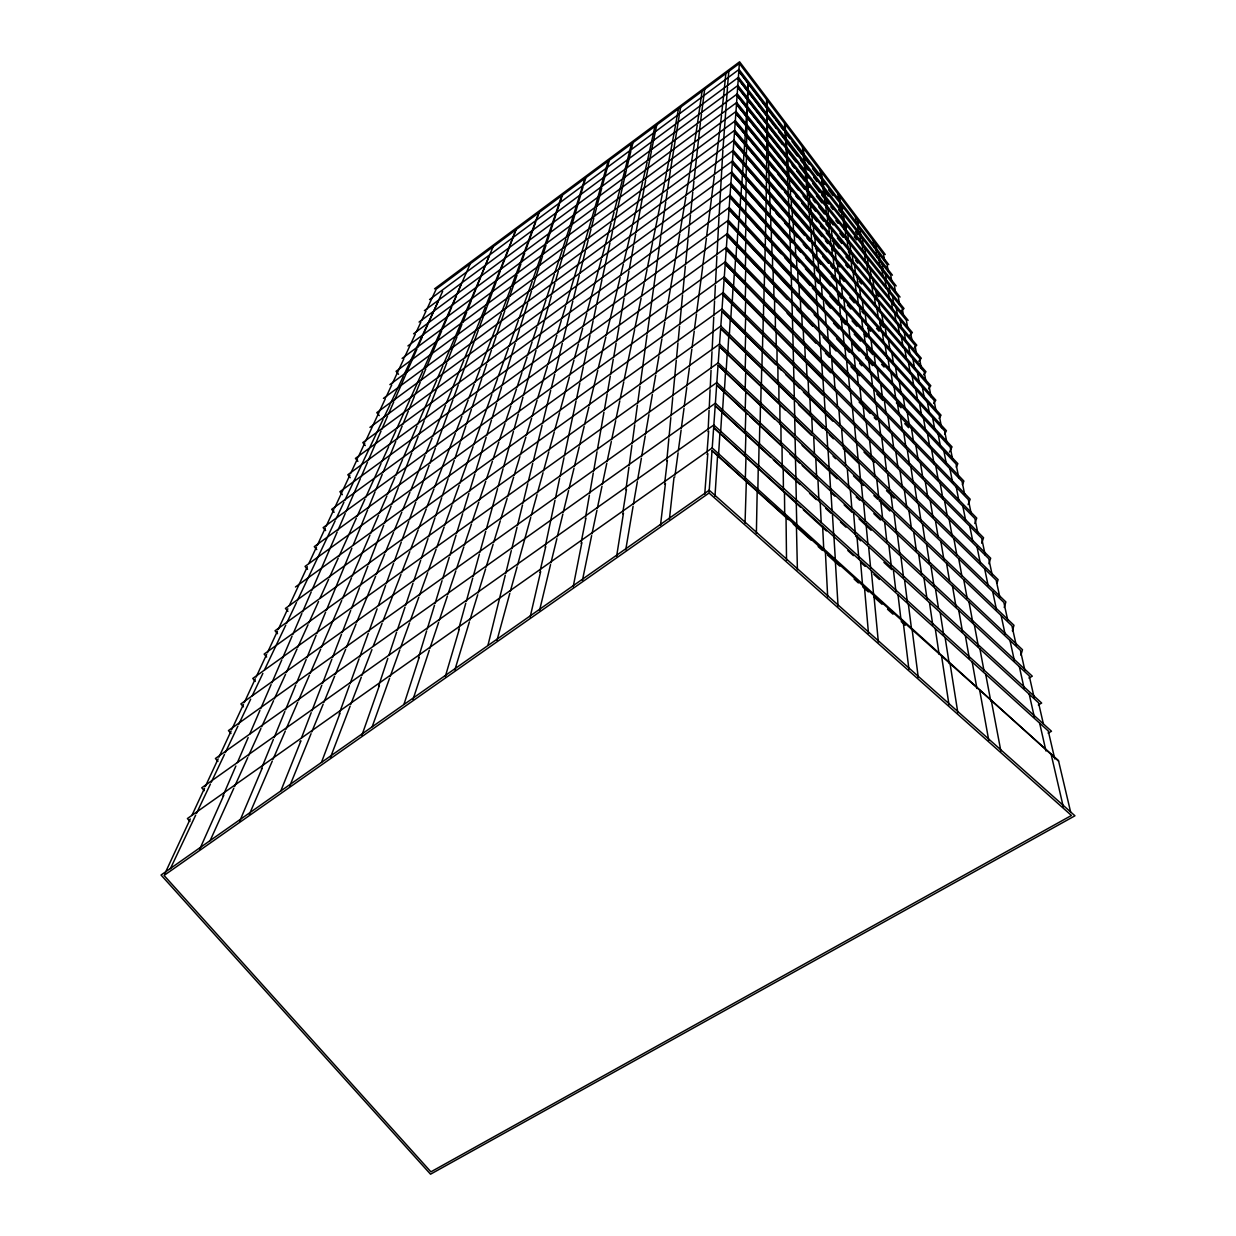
<?xml version="1.0" encoding="UTF-8"?>
<svg xmlns="http://www.w3.org/2000/svg" width="1236" height="1236" viewBox="0 0 1236 1236"><rect width="100%" height="100%" fill="white"/><g stroke="black" fill="none" stroke-linecap="round" stroke-linejoin="round"><path stroke-width="1.5" d="M774.601 313.017L774.601 299.545M773.164 284.373L773.195 270.159M773.86 297.49L773.875 284.558M771.897 256.161L771.944 243.029M772.515 268.274L772.562 256.331M770.77 230.081L770.847 217.891M771.326 241.066L771.388 230.22M769.796 204.017L769.874 194.577M770.275 216.084L770.337 206.01M768.946 181.707L769.039 172.901M769.364 192.661L769.441 183.531M768.22 162.596L768.328 152.708M768.56 172.839L768.668 162.627M767.649 141.321L767.741 133.905M767.927 150.792L768.019 143.144M764.281 287.478L764.466 274.701M766.675 122.658L766.768 115.705M764.636 273.558L764.806 261.275M766.706 131.279L766.814 124.11M764.976 259.931L765.13 248.359M766.722 140.147L766.814 132.762M767.015 114.809L767.108 108.057M765.269 247.076L765.424 235.921M765.532 234.685L765.687 223.948M766.691 149.278L766.799 141.646M765.779 222.758L765.918 212.391M765.996 211.248L766.305 190.483M766.335 189.139L766.459 180.07M766.475 178.772L766.598 170.012M766.567 168.745L766.691 160.263M766.644 159.027L766.768 150.807M767.17 125.083L767.293 116.385M767.417 132.175L767.51 124.99M761.391 385.076L761.67 368.127M761.963 367.015L762.226 350.823M762.504 349.587L762.751 334.276M762.998 333.102L763.23 318.424M766.521 106.111L766.614 99.575M763.431 319.073L763.663 303.253M763.879 301.986L764.08 288.683M766.614 114.268L766.706 107.532M766.861 106.574L766.953 100.023M758.657 466.93L759.043 446.072M759.414 445.006L759.769 425.153M760.125 423.994L760.449 405.238M760.789 404.157L761.082 386.25M756.386 533.179L757.189 491.016M757.853 490.167L758.255 468.073M745.045 523.091L746.343 481.314M745.308 478.826L746.003 456.965M745.2 431.797L745.864 412.206M745.246 454.632L745.926 434.021M745.138 389.247L745.771 371.619M745.154 409.935L745.802 391.426M745.123 350.545L745.725 334.647M745.123 369.363L745.741 352.708M745.154 315.18L745.725 300.827M745.138 332.376L745.71 317.358M745.231 282.75L745.771 269.772M745.123 300.456L745.741 284.975M745.277 254.848L745.849 241.174M745.277 267.64L745.802 255.188M745.509 225.601L745.988 214.77M745.432 238.981L745.911 227.718M745.849 188.166L746.281 178.756M745.71 200.34L746.173 190.313M745.602 212.731L746.08 202.302M746.204 156.663L746.698 146.512M746.034 167.385L746.544 156.879M745.895 178.494L746.405 167.617M746.884 124.913L747.239 117.574M746.668 134.461L747.038 126.875M746.467 144.689L746.853 136.532M745.354 134.879L746.389 116.524M746.529 114.979L746.899 107.887M747.023 106.358L748.182 83.384L747.826 91.526M747.533 99.869L747.965 91.541M747.27 108.521L747.703 99.915M747.116 115.69L747.471 108.598M741.801 185.57L742.403 174.353M742.712 172.932L743.176 163.909M743.454 162.534L743.918 153.82M744.165 152.476L744.597 144.04M744.736 144.365L745.246 134.585M738.186 231.209L738.788 220.054M739.19 218.726L739.777 208.003M740.055 208.436L740.704 196.369M741.044 195.133L741.569 185.168M734.802 271.997L735.513 259.189M735.976 257.922L736.671 245.624M737.104 244.419L737.753 232.6M730.831 318.193L731.681 303.423M732.222 302.187L733.025 288.05M733.551 286.659L734.308 273.326M727.68 354.438L728.761 336.285M729.348 334.91L730.26 319.491M724.42 390.406L725.517 372.299M726.15 370.97L727.185 353.867M718.456 456.439L719.908 433.311M720.634 432.09L721.886 411.943M722.581 410.646L723.755 391.642M714.98 496.331L717.591 455.59M709.17 491.078L712.029 450.63L1058.479 760.588L1070.577 811.805M712.168 448.714L715.196 405.794L1038.503 702.743L1043.416 724.064M715.335 403.909L716.664 385.045L1029.233 675.891L1034.161 697.552M716.787 383.237L718.054 365.269L1020.38 650.275L1024.938 670.561M718.193 363.384L719.383 346.42L1011.929 625.818L1016.239 645.192M719.506 344.628L720.65 328.436L1003.864 602.457L1007.834 620.58M720.789 326.536L721.87 311.256L996.139 580.101L999.8 597.019M721.994 309.433L723.029 294.832L988.738 558.687L992.199 574.894M723.153 293.086L724.141 279.104L981.647 538.17L985.231 555.119M724.265 277.219L725.208 264.041L974.849 518.487L977.861 532.948M725.331 262.233L729.039 209.595L950.206 447.169L952.446 458.494M729.163 207.833L733.087 152.322L924.188 371.804L925.81 380.673M733.211 150.607L739.36 63.499L436.215 289.1L426.822 309.324M707.038 452.33L708.645 431.179L708.012 431.627M704.736 494.276L707.795 453.627L706.899 454.245M710.221 387.919L711.055 370.275M709.217 408.251L710.082 389.726M708.151 429.804L709.078 410.151M712.137 349.912L713.744 317.111M711.21 368.374L711.982 351.719M714.702 299.174L715.366 285.454M713.883 315.273L714.562 300.935M715.52 283.554L716.88 256.377M717.019 254.616L718.997 216.918M719.151 215.141L722.89 150.097M723.045 148.413L727.51 87.061M728.823 71.333L727.587 85.5M721.685 113.619L724.281 89.456M724.435 87.833L725.826 73.573M714.47 174.4L721.515 115.381M711.519 197.945L714.284 176.207M706.59 236.37L711.349 199.599M702.898 264.875L706.405 238.239M694.431 329.27L696.501 313.959M696.687 312.183L702.712 266.652M686.938 385.879L689.379 367.926M689.564 366.072L691.866 349.108M692.052 347.362L694.246 331.14M678.286 450.97L681.129 430.004M681.314 428.228L684.018 408.297M684.203 406.459L686.752 387.625M669.418 519.074L673.991 477.482L674.871 476.864M675.072 475.041L678.085 452.824M660.487 525.331L665.431 483.523L664.551 484.141M666.961 458.973L668.83 438.734M664.767 482.318L667.378 460.41L666.745 460.858M672.94 395.875L676.277 360.309M671.055 415.837L672.724 397.652M669.047 436.941L670.824 417.691M676.494 358.533L677.946 342.882M679.769 324.388L682.55 294.925M678.178 340.981L679.537 326.211M685.578 264.411L687.973 239.552M682.782 293.056L685.347 266.142M689.456 225.246L690.445 214.909M688.205 237.729L689.225 227.007M694.153 179.328L700.41 122.812M693.025 190.143L693.921 181.12M690.661 213.21L692.793 191.997M704.659 89.316L701.708 112.368M700.642 121.051L701.476 114.083M702.079 91.248L697.49 123.384M689.75 172.947L692.84 153.82M693.056 152.198L694.385 143.932M694.647 142.047L697.243 125.16M686.119 195.226L689.503 174.678M679.985 232.167L685.856 197.08M667.842 303.886L679.723 233.944M659.128 354.871L661.909 338.927M662.172 337.088L664.798 321.993M665.061 320.232L667.564 305.786M649.163 412.87L652.376 394.423M652.654 392.523L655.713 375.08M655.976 373.272L658.881 356.601M641.654 456.408L645.238 435.922M645.516 434.037L648.9 414.678M625.74 549.788L633.079 506.358M633.357 504.504L637.343 481.685M637.606 479.908L641.391 458.232M616.64 556.185L623.469 513.141L622.573 513.774M629.232 465.23L631.89 445.439M626.127 488.05L628.939 467.084M622.882 511.889L626.467 489.379L625.833 489.827M637.668 403.415L639.954 386.389M634.995 422.99L637.39 405.161M632.168 443.678L634.701 424.813M640.263 384.55L647.046 334.832M647.34 333.04L660.75 236.648M661.044 234.902L665.756 201.823M670.715 168.699L679.244 115.458M667.656 189.216L670.437 170.367M666.08 199.985L667.347 190.993M679.491 113.82L680.634 107.208M672.43 141.955L675.443 125.717M675.737 124.017L678.44 108.83M657.876 216.207L662.202 194.778M662.527 193.001L664.365 183.855M664.674 182.125L666.436 173.303M666.745 171.634L672.106 143.778M652.855 240.896L657.583 217.845M641.438 296.516L644.141 283.585M644.466 281.854L647.061 269.417M647.37 267.748L652.546 242.658M634.933 327.911L641.113 298.324M615.991 418.942L619.808 400.85M620.148 398.996L623.763 381.862M624.087 380.085L634.624 329.657M602.318 484.357L606.768 463.33M607.092 461.553L611.326 441.515M611.665 439.661L615.667 420.719M582.45 580.24L591.627 535.621M591.967 533.844L596.942 510.298M597.282 508.475L601.978 486.227M581.353 541.337L585.926 518.085L585.292 518.548M573.195 586.745L581.878 542.511L580.997 543.129M593.635 471.132L597.003 451.758M589.757 493.288L593.28 472.94M585.663 516.71L589.387 495.172M604.311 410.367L607.185 393.805M597.374 449.873L603.94 412.252M613.643 357.42L616.131 343.052M610.63 374.431L613.272 359.259M607.54 392.013L610.29 376.161M624.458 296.424L628.954 271.07M619.236 325.794L624.103 298.185M616.486 341.275L618.896 327.494M629.34 269.201L633.496 245.871M636.015 232.26L645.733 179.9M633.852 244.141L635.659 233.944M651.712 149.463L656.733 124.99M651.434 151.194L646.088 178.231M642.952 180.549L647.092 162.318M647.494 160.448L651.187 143.731M651.557 141.97L654.895 126.35M632.662 224.797L642.596 182.217M620.565 275.597L623.392 264.01M623.778 262.186L632.307 226.435M606.227 335.234L620.163 277.482M589.294 405.13L597.745 370.476M598.147 368.606L605.856 336.949M574.416 466.42L579.22 446.814M579.622 445.006L584.164 426.435M584.551 424.705L588.892 406.968M550.947 562.813L556.864 538.68M557.281 536.81L562.874 514.006M563.261 512.229L568.591 490.537M568.993 488.699L574.029 468.166M539.56 610.352L550.545 564.636M530.151 617.011L540.657 571.604L539.777 572.222M555.428 498.371L559.599 478.471M545.539 545.122L554.995 500.209M540.209 570.399L545.74 546.559L545.107 547.007M564.419 455.899L576.053 400.85M560.016 476.71L563.987 457.722M583.716 365.022L586.698 350.854M580.147 381.785L583.284 366.845M576.47 399.089L579.746 383.484M593.558 318.934L596.169 306.559M590.375 333.844L593.125 320.757M587.1 349.124L589.974 335.512M602.395 277.837L609.966 242.859M596.586 304.813L601.963 279.691M617.768 207.802L626.467 169.718M612.886 229.772L617.351 209.564M610.368 241.19L612.5 231.395M631.241 149.695L632.956 142.681M626.915 167.864L630.823 151.456M622.589 179.158L624.674 171.047M625.138 169.177L627.054 161.653M627.502 159.846L631.472 143.793M601.917 257.304L604.821 246.644M605.238 244.96L611.109 223.129M611.557 221.306L614.06 211.989M614.493 210.213L622.202 180.765M587.162 311.688L601.484 259.035M569.827 375.095L573.983 360.093M574.416 358.332L578.402 343.917M578.834 342.233L582.65 328.39M583.114 326.551L586.729 313.45M554.701 430.174L559.522 412.778M559.985 410.985L569.363 376.918M531.156 515.783L537.027 494.601M537.475 492.809L543.037 472.739M543.516 470.87L548.784 451.851M549.232 450.074L554.284 431.889M510.267 591.534L517.111 566.83M517.575 565.053L530.707 517.513M497.026 640.263L509.788 593.388M505.74 573.427L511.287 550.653M488.019 645.084L505.261 575.219M528.189 481.978L532.716 463.376M522.982 503.16L527.726 483.693M517.498 525.516L522.504 504.968M511.781 548.815L517.034 527.262M542.558 423.546L550.669 390.468M533.21 461.584L542.079 425.369M555.211 372.283L562.365 343.16M551.179 388.598L554.732 374.06M573.303 299.344L579.267 275.35M569.95 312.816L572.855 301.012M562.874 341.306L569.472 314.547M591.534 227.177L593.805 218.293M588.66 238.409L591.04 228.984M585.771 249.749L588.212 240.016M579.761 273.573L585.323 251.402M609.317 160.278L602.195 186.466M596.973 206.211L601.747 188.057M594.284 216.532L596.509 207.911M594.902 207.741L608.143 161.143M585.122 241.02L594.423 209.456M552.646 348.907L556.833 335.265M557.328 333.457L561.283 320.526M561.777 318.78L565.578 306.327M566.057 304.659L584.674 242.627M532.083 416.547L537.057 400.325M537.536 398.641L547.347 366.505M547.842 364.774L552.183 350.576M507.625 496.702L513.651 477.081M514.176 475.242L519.892 456.625M520.387 454.879L525.872 437.05M526.381 435.211L531.588 418.309M478.208 592.925L485.594 568.9M486.088 567.169L493.118 544.288M493.627 542.527L500.286 520.835M500.812 519.012L507.131 498.463M1020.921 655.157L1022.481 649.719L718.224 362.812L240.881 703.933L243.415 706.837M454.848 669.927L469.386 621.924M469.896 620.132L477.699 594.748M1012.377 630.839L1013.983 625.292L719.568 344.01L252.777 678.456L255.296 681.376M466.312 601.36L472.739 578.031M458.973 627.842L465.771 603.183M445.269 676.648L459.329 629.016L458.448 629.634M1004.235 607.448L1005.872 601.947L720.835 326.072L264.133 654.091L266.652 657.011M486.258 529.41L497.536 488.653M479.908 552.291L485.717 531.248M473.264 576.285L479.383 554.083M513.96 429.649L518.301 413.921M503.593 466.976L513.434 431.426M498.077 486.814L503.052 468.738M523.539 395.273L536.007 350.468M518.811 412.206L522.982 397.096M551.905 294.044L554.887 283.368M536.563 348.629L551.349 295.868M558.827 269.587L583.006 186.991M555.412 281.607L558.317 271.287M579.576 195.674L584.906 178.432M583.438 185.477L585.802 177.768M996.988 583.237L998.101 579.607L722.056 308.938L275.025 630.777L277.528 633.697M554.933 272.461L562.195 250.29M562.689 248.683L565.856 238.95M566.412 237.142L569.379 227.996M569.92 226.25L579.097 197.266M527.617 355.319L532.113 341.862M532.654 340.07L536.918 327.308M537.459 325.593L546.003 299.792M546.575 297.953L554.408 274.16M505.493 421.847L510.839 405.918M511.349 404.249L516.478 388.954M517.034 387.177L521.901 372.639M522.426 370.939L527.108 356.957M479.305 500.41L485.748 481.206M486.32 479.413L492.438 461.167M492.963 459.468L498.819 441.978M499.39 440.186L504.952 423.577M447.973 594.253L455.821 570.862M456.393 569.054L463.824 546.884M464.381 545.153L471.472 523.987M472.028 522.195L478.78 502.125M413.04 699.313L429.309 650.213M429.881 648.39L438.595 622.434M439.135 620.704L447.417 596.03M988.908 563.74L990.669 558.224L723.215 292.546L285.439 608.421L287.942 611.356M435.103 603.4L442.04 580.688M427.192 629.17L434.516 605.176M418.927 656.131L426.621 630.916M403.987 704.273L419.189 657.351L418.324 657.969M463.176 511.998L468.877 493.349M456.656 533.21L462.619 513.728M449.796 555.582L456.069 535.034M442.642 578.85L449.224 557.328M486.737 435.443L491.464 419.977M475.458 472.106L486.165 437.189M469.479 491.542L474.887 473.836M502.063 385.771L515.211 343.206M497.166 401.623L501.492 387.517M492.021 418.293L496.578 403.43M532.067 289.317L538.927 267.47M528.205 301.63L531.48 291.047M520.032 327.803L527.602 303.438M515.783 341.46L519.475 329.487M556.571 212.777L559.29 204.635M559.784 203.075L562.426 195.164M543.021 254.631L545.988 245.3M546.575 243.523L556.03 214.4M539.468 265.833L542.496 256.223M532.778 279.63L540.518 257.675M541.059 256.099L544.443 246.443M545.045 244.666L548.197 235.597M548.784 233.867L561.777 195.659M509.016 346.42L518.487 320M519.027 318.363L532.206 281.314M981.708 543.222L983.562 537.737L724.327 276.864L295.45 586.992M473.666 444.914L491.789 394.578M492.376 392.832L497.552 378.525M498.123 376.841L508.413 348.181M444.744 525.238L451.851 505.601M452.422 503.933L459.22 485.13M459.823 483.384L473.064 446.69M400.402 648.143L409.533 622.929M410.151 621.136L418.803 597.235M419.39 595.52L427.641 572.731M428.243 570.97L436.076 549.34M436.663 547.656L444.141 526.984M372.206 726.691L389.572 678.27M390.174 676.525L399.8 649.904M361.916 735.25L379.421 685.424L378.556 686.042M405.624 605.331L413.025 583.176M397.266 630.283L405.022 607.061M389.062 654.833L396.617 632.106M379.174 684.28L387.81 658.402M442.287 496.022L448.081 478.656M435.566 516.061L441.669 497.799M428.598 536.826L434.964 517.76M421.26 558.672L427.965 538.602M413.643 581.399L420.657 560.387M471.998 407.679L476.648 393.774M466.466 424.087L471.364 409.456M460.796 440.958L465.879 425.756M454.894 458.51L460.178 442.689M448.699 476.957L454.261 460.317M496.625 334.817L504.813 310.684M492.052 348.32L496.038 336.486M487.308 362.318L491.434 350.051M482.334 377.026L486.675 364.11M477.266 392.059L481.746 378.664M525.377 251.202L535.667 222.186M521.515 262.264L524.744 252.978M517.652 273.388L520.959 263.84M509.634 296.686L517.065 275.01M505.462 308.907L509.016 298.417M974.787 523.508L976.734 518.085L725.393 261.831L305.045 566.412L307.532 569.332M511.426 286.536L519.614 264.828M520.186 263.253L538.741 212.793M536.254 220.58L539.174 212.468M474.84 382.496L480.078 368.931M480.727 367.138L501.337 313.249M501.986 311.457L510.823 288.204M455.914 431.766L461.862 416.377M462.511 414.585L468.166 399.97M468.799 398.239L474.238 384.164M401.576 572.778L409.749 551.689M410.398 549.896L418.17 529.842M418.803 528.127L426.235 508.923M426.883 507.131L433.96 488.884M434.593 487.154L455.296 433.434M361.993 675.35L371.943 649.642M373.226 646.196L382.079 623.408M382.727 621.646L400.943 574.508M330.522 757.282L350.143 706.096M350.808 704.304L361.314 677.158M349.973 683.941L359.043 658.803M339.807 712.075L349.34 685.656M321.468 762.396L339.993 713.265L339.127 713.867M394.222 561.607L401.298 541.986M386.204 583.809L393.589 563.276M378.386 605.455L385.539 585.54M368.961 631.457L377.104 608.838M359.691 657.073L368.282 633.234M429.788 463.469L435.396 447.911M416.439 500.286L429.108 465.23M409.317 519.923L415.775 502.017M401.963 540.256L408.683 521.577M458.942 383.237L478.317 330.213M453.535 398.069L458.324 384.859M436.045 446.211L452.901 399.769M478.935 328.606L496.069 282.256M485.995 305.323L490.213 294.879M490.846 293.21L507.95 250.105M508.599 248.405L515.798 229.865M500.843 269.587L516.061 229.68M496.687 280.649L500.24 271.147M968.097 504.612L970.183 499.205L726.413 247.416L314.268 546.636L316.756 549.572M446.211 403.43L451.882 389.572M452.515 387.934L463.871 360.093M464.535 358.378L480.263 319.614M480.943 317.853L485.331 307.038M410.537 490.769L424.999 455.481M425.663 453.766L432.121 438.054M432.755 436.401L445.547 405.13M376.254 574.524L384.72 553.913M385.416 552.168L393.465 532.561M394.129 530.877L401.839 512.09M402.534 510.344L409.873 492.453M311.735 731.975L323.152 704.196M323.832 702.465L334.647 676.123M335.342 674.377L345.616 649.379M346.327 647.587L356.076 623.871M356.74 622.156L375.589 576.208M289.78 785.926L311.055 733.69M332.546 657.49L341.491 634.284M322.488 683.508L331.866 659.174M311.889 710.932L321.777 685.285M301.445 738.016L311.178 712.662M280.819 790.932L300.92 740.843L300.054 741.445M368.606 564.265L383.701 525.207M360.17 586.08L367.895 566.026M351.41 608.73L359.475 587.78M342.187 632.554L350.684 610.507M418.819 434.717L424.226 420.719M412.407 451.233L418.092 436.509M398.919 485.995L411.727 452.901M391.812 504.334L398.255 487.633M384.411 523.431L391.117 506.049M447.478 361.175L457.026 336.748M424.937 418.989L446.783 362.874M475.845 288.096L479.892 278.455M480.526 276.91L493.071 246.767M467.378 310.56L471.333 300.549M472.013 298.911L488.73 257.088M462.635 322.565L466.698 312.26M457.675 335.172L461.924 324.311M431.101 393.156L436.787 379.993M437.498 378.247L442.89 365.732M443.6 364.033L465.23 313.341M465.926 311.642L475.196 289.703M387.579 494.23L394.871 477.39M395.597 475.644L402.534 459.591M403.23 457.923L417.011 425.987M417.737 424.257L430.437 394.778M342.403 598.827L351.503 577.815M352.198 576.177L369.935 535.157M370.615 533.519L378.587 515.118M379.297 513.404L386.899 495.883M962.411 484.636L963.895 481.082L727.401 233.573L323.137 527.633L325.609 530.568M273.017 759.321L285.284 731.017M286.01 729.255L297.644 702.419M298.355 700.735L309.433 675.15M310.143 673.45L320.68 649.147M321.406 647.401L341.692 600.557M249.378 814.323L272.291 761.052M239.738 821.09L262.171 768.189L261.321 768.792M306.899 657.768L316.107 635.273M296.47 683.199L306.157 659.53M285.531 709.85L295.728 684.914M274.114 737.691L284.821 711.534M262.063 767.046L273.357 739.452M353.264 544.921L367.617 509.865M326.366 610.352L351.843 548.228M316.818 633.589L325.624 612.083M402.905 424.272L408.374 410.955M396.509 439.769L402.179 425.972M389.819 456.022L395.752 441.53M382.944 472.693L389.108 457.66M375.821 490.028L382.218 474.408M368.343 508.197L375.049 491.789M452.361 305.508L456.455 295.852M442.488 328.977L451.665 307.131M426.528 367.2L441.731 330.707M420.935 380.703L425.817 368.869M415.064 394.856L420.178 382.434M409.085 409.301L414.384 396.447M423.438 369.487L428.815 357.559M429.51 355.937L434.686 344.427M435.366 342.866L440.356 331.727M441.097 329.997L445.81 319.444M446.536 317.776L470.236 263.778M457.135 294.276L460.904 285.037M365.64 497.536L381.043 463.546M381.754 461.893L388.645 446.721M389.417 444.96L395.968 430.514M396.71 428.799L409.827 399.784M410.522 398.193L422.712 371.155M308.784 622.975L318.517 601.561M319.985 598.209L328.591 579.36M329.348 577.614L338.231 558.069M338.973 556.401L356.385 518.023M357.127 516.339L364.929 499.159M248.451 755.938L260.92 728.498M261.677 726.783L273.527 700.735M274.284 699.004L285.547 674.253M286.273 672.585L297.026 648.931M297.783 647.231L308.011 624.736M210.089 840.743L233.82 788.213M234.562 786.529L247.71 757.622M199.722 849.209L223.762 795.304L222.928 795.907M282.565 658.124L292.036 636.2M271.843 682.89L281.793 659.839M260.688 708.691L271.101 684.574M249.703 734.122L259.9 710.453M237.374 762.627L248.158 737.568M223.685 794.223L235.86 766.011M337.969 530.244L345.199 513.512M311.951 590.252L337.196 531.943M302.588 611.882L311.225 591.889M292.777 634.562L301.831 613.566M388.243 414.554L393.759 401.87M381.816 429.309L387.501 416.177M368.204 460.58L381.059 430.993M361.082 476.988L367.478 462.202M345.941 511.858L360.325 478.672M956.247 467.177L957.838 463.655L728.344 220.286L331.681 509.34L334.153 512.291M427.81 323.708L437.853 302.156M423.098 335.111L442.642 291.341M417.629 347.501L422.326 336.825M394.469 400.294L416.934 349.046M383.763 417.845L390.02 404.62M390.731 403.044L403.26 376.393M404.017 374.74L409.549 362.998M410.275 361.391L415.59 350.035M416.3 348.49L427.053 325.377M335.914 519.151L343.917 502.31M344.705 500.565L383.021 419.467M238.656 724.466L250.676 699.159M252.221 695.775L262.882 673.388M264.473 669.927L285.748 625.138M286.536 623.438L296.47 602.535M297.212 600.897L335.157 520.804M170.398 868.676L195.674 815.142M196.462 813.427L210.429 784.026M211.232 782.295L224.489 754.393M225.292 752.647L237.884 726.135M164.836 873.728L190.267 818.958M191.858 815.544L204.543 788.197M205.346 786.467L218.154 758.889M218.957 757.143L231.117 730.955M231.889 729.286L243.492 704.288M244.28 702.589L255.311 678.811M256.13 677.081L266.621 654.447M267.393 652.778L277.451 631.117M278.254 629.402L287.834 608.761M289.363 605.455L307.331 566.737M308.876 563.431L316.524 546.961M317.328 545.23L325.346 527.942M326.119 526.273L333.844 509.649M334.585 508.042L349.896 475.057M350.653 473.419L357.498 458.68M358.224 457.104L364.821 442.89M365.609 441.19L385.354 398.672M386.142 396.941L391.735 384.89M392.507 383.222L403.925 358.656M404.635 357.096L415.342 334.044M416.13 332.36L420.796 322.302M421.553 320.665L426.08 310.9M949.48 452.067L952.029 446.891L729.255 207.509L339.9 491.727L342.372 494.694M944.613 434.13L946.421 430.746L730.121 195.226L347.81 474.763L350.267 477.714M939.066 418.51L941.029 415.188L730.955 183.392L355.443 458.386L357.915 461.352M933.736 403.43L935.822 400.186L731.774 171.989L362.812 442.596L365.269 445.563M928.591 388.861L930.801 385.709L732.546 160.989L369.935 427.362M923.616 374.786L925.965 371.742L733.303 150.39L376.795 412.639L379.251 415.605M918.812 361.19L921.283 358.239L734.029 140.147L383.438 398.394M914.161 348.042L916.757 345.184L734.74 130.259L389.865 384.628M909.681 335.311L912.369 332.577L735.42 120.695L396.076 371.31L398.517 374.276M901.137 311.055L904.026 308.521L736.702 102.511L407.926 345.91M434.547 288.853L739.591 61.8L885.254 254.523M429.541 299.591L739.051 69.448L888.792 264.689M424.381 310.653L738.495 77.327L892.438 275.164M419.066 322.055L737.907 85.469L896.193 285.949M413.581 333.797L737.32 93.859L900.055 297.057M402.102 358.409L736.069 111.456L908.136 320.356M1028.985 678.1L1032.292 676.185L716.834 382.527L228.444 730.584L230.993 733.489M1038.317 704.968L1041.67 703.052L715.366 403.23L215.419 758.502L217.969 761.407M1048.143 733.149L1051.496 731.249L713.821 425.014L201.746 787.795L204.311 790.685M1058.557 761.113L712.199 447.957L187.393 818.556L189.942 821.415M712.029 450.63L788.413 519.661M793.249 524.033L811.063 540.132M818.186 546.575L822.45 550.422M827.425 554.918L839.785 566.103M854.107 579.035L858.402 582.928M862.697 586.806L868.367 591.92M873.821 596.849L882.04 604.28M887.51 609.24L892.995 614.184M901.214 621.615L905.262 625.277M800.573 507.239L713.651 427.641L1048.252 730.939L1054.772 758.935M803.338 509.773L826.451 530.939M847.834 550.53L853.412 555.644M862.048 563.554L865.107 566.351M873.806 574.323L879.429 579.468M715.196 405.794L770.816 457.413M773.35 459.777L800.047 484.558M809.534 493.349L816.301 499.622M825.741 508.398L830.978 513.249M840.48 522.071L845.934 527.139M855.497 536.007L860.689 540.827M883.91 562.38L891.697 569.611M716.664 385.045L747.625 414.153M750.159 416.532L781.059 445.609M789.619 453.643L799.553 462.99M802.195 465.478L816.749 479.166M830.777 492.345L834.794 496.115M844.142 504.921L852.16 512.461M859.035 518.919L871.086 530.259M718.054 365.269L774.493 419.035M779.978 424.272L795.181 438.749M802.118 445.362L828.12 470.128M829.325 471.287L837.189 478.78M856.193 496.887L859.7 500.225M873.821 513.666L880.449 520.001M719.383 346.42L760.016 385.647M761.361 386.945L785.632 410.367M794.779 419.205L811.218 435.072M833.079 456.177L835.66 458.68M853.489 475.875L863.408 485.454M873.883 495.559L877.807 499.344M879.105 500.611L889.889 511.024M720.65 328.436L793.033 399.228M798.456 404.527L822.635 428.181M829.325 434.717L833.45 438.765M843.106 448.204L858.495 463.253M886.506 490.661L894.122 498.093M721.87 311.256L775.729 364.635M778.139 367.015L781.337 370.197M785.617 374.446L799.383 388.073M803.431 392.09L832.817 421.198M863.964 452.067L874.269 462.279M723.029 294.832L822.929 395.134M724.141 279.104L822.728 379.406M725.208 264.041L792.801 333.72M795.242 336.238L830.592 372.669M859.097 402.055L870.129 413.427M874.238 417.66L876.293 419.776M776.208 301.785L726.227 249.595L968.329 499.591L971.172 513.465M787.162 313.233L815.899 343.253M825.463 353.249L829.294 357.235M832.786 360.897L848.097 376.872M787.347 299.375L727.201 235.721L962.056 481.437L964.652 494.276M797.065 309.664L812.732 326.242M823.145 337.258L836.123 350.993M850.971 366.706L859.483 375.713M876.71 393.96L882.875 400.479M904.752 423.624L908.584 427.671M764.945 261.862L728.143 222.403L956.015 463.964L958.842 478.085M772.515 269.989L791.612 290.46M792.925 291.866L808.9 309M814.153 314.639L818.077 318.857M836.571 338.679L849.271 352.291M859.592 363.369L861.816 365.763M896.394 402.843L901.029 407.818M729.039 209.595L793.527 279.676M799.368 286.026L816.981 305.168M833.558 323.168L838.719 328.776M852.825 344.118L859.236 351.086M865.509 357.899L872.601 365.593M781.167 253.72L729.92 197.266L944.628 430.978L947.1 443.709M784.783 257.691L793.249 267.038M798.132 272.399L810.043 285.531M812.392 288.112L822.388 299.127M825.895 302.974L830.561 308.119M840.835 319.444L845.409 324.465M854.169 334.122L860.55 341.151M868.012 349.371L872.817 354.67M881.623 364.373L884.08 367.061M779.452 239.769L730.754 185.4L939.236 415.389L941.585 427.656M780.688 241.144L799.368 262.001M805.408 268.737L818.278 283.106M829.959 296.161L837.993 305.122M852.067 320.835L856.903 326.242M864.35 334.539L866.498 336.949M792.291 242.689L731.558 173.967L934.045 400.34L935.961 410.491M795.814 246.69L800.681 252.175M805.501 257.644L812.624 265.694M816.301 269.865L830.561 285.995M837.483 293.828L841.778 298.695M847.448 305.107L850.893 309M868.027 328.39L870.577 331.263M764.899 200.309L732.33 162.951L929.024 385.833L931.079 396.833M766.15 201.746L773.535 210.197M776.023 213.071L779.777 217.366M784.659 222.974L797.189 237.327M803.261 244.311L806.83 248.405M812.778 255.219L820.689 264.288M831.225 276.385L835.845 281.684M849.796 297.675L854.292 302.835M861.847 311.503L863.887 313.851M876.571 328.39L879.059 331.248M733.087 152.322L762.55 186.59M766.32 190.962L804.621 235.504M807 238.27L809.379 241.035M815.528 248.173L817.892 250.939M822.635 256.455L828.475 263.237M830.793 265.925L833.095 268.614M839.553 276.122L844.157 281.484M880.047 323.214L883.74 327.509M788.676 206.736L733.813 142.047L919.507 358.27L921.361 368.544M791.534 210.105L809.565 231.364M813.983 236.57L826.915 251.82M836.308 262.897L839.769 266.961M782.141 189.077L734.508 132.144L914.98 345.184L916.664 354.655M784.582 191.997L788.228 196.354M791.812 200.649L821.955 236.663M825.401 240.788L827.703 243.538M832.199 248.915L834.3 251.433M845.702 265.06L847.942 267.733M859.298 281.314L861.523 283.971M774.802 170.583L735.188 122.549L910.608 332.515L911.89 339.838M778.093 174.57L792.137 191.595M795.752 195.968L798.162 198.888M801.716 203.198L816.981 221.707M820.488 225.956L822.774 228.737M826.204 232.893L829.634 237.049M832.369 240.371L839.213 248.652M845.934 256.81L849.256 260.842M876.664 294.06L878.811 296.671M798.456 190.267L735.837 113.279L906.374 320.263L907.595 327.355M803.122 195.999L806.614 200.294M809.781 204.187L815.59 211.325M820.21 217.011L823.609 221.182M825.88 223.979L828.135 226.76M837.313 238.038L841.762 243.523M848.375 251.634L850.229 253.921M855.544 260.456L857.738 263.16M785.617 165.609L736.471 104.318L902.28 308.397L903.439 315.273M804.497 189.139L786.807 167.076L786.621 157.466M808.498 194.129L810.801 197.003M813.103 199.861L815.389 202.735M818.819 206.999L824.427 213.998M828.753 219.39L833.218 224.967M839.877 233.264L843.137 237.327M787.394 159.274L737.089 95.635L898.309 296.903L899.7 305.215M792.06 165.161L794.377 168.111M796.71 171.062L804.682 181.136M807.278 184.427L809.549 187.3M816.363 195.906L821.894 202.905M835.876 220.611L838.039 223.33M782.357 144.55L737.676 87.231L894.447 285.763L895.698 293.287M785.802 148.984L795.876 161.916M799.244 166.227L804.837 173.426M806.119 175.048L808.359 177.922M812.824 183.654L819.406 192.121M821.585 194.917L823.763 197.714M826.513 201.221L828.676 204.017M830.855 206.798L833.033 209.595M844.621 224.473L846.737 227.177M854.23 236.802L856.579 239.815M776.239 128.544L738.247 79.073L890.723 274.948L891.604 280.433M778.495 131.479L785.277 140.317M787.178 142.789L797.266 155.921M800.573 160.216L802.767 163.075M803.863 164.512L808.298 170.29M813.782 177.428L816.996 181.599M826.003 193.326L828.135 196.107M838.626 209.78L840.712 212.484M855.513 231.75L857.815 234.763M739.36 63.499L883.585 254.292L884.667 261.167M774.756 118.671L738.819 71.178L887.093 264.458L888.22 271.549M775.899 120.17L783.639 130.413M784.752 131.866L789.866 138.633M792.075 141.553L801.824 154.423M803.431 156.555L802.473 147.007M803.956 157.25L809.333 164.357M812.546 168.606L817.784 175.527M822.357 181.584L824.458 184.334M828.63 189.865L833.049 195.69M840.665 205.763L842.983 208.822M1051.063 753.945L1063.269 806.753M1039.646 723.153L1045.965 750.978M1029.217 694.23L1034.285 716.818M1019.36 666.714L1024.103 688.205M1009.997 640.495L1014.385 660.627M1001.129 615.497L1005.146 634.315M992.693 591.642L996.479 609.611M984.675 568.854L988.151 585.617M977.043 547.069L980.318 563.106M969.766 526.227L972.778 541.121M962.844 506.25L965.687 520.541M956.247 487.123L958.827 500.317M949.943 468.768L952.74 483.261M943.933 451.155L946.235 463.345M991.287 700.457L1000.882 751.133M985.695 674.238L990.762 701.075M979.916 648.931L984.01 670.746M974.339 624.813L978.51 647.108M938.186 434.238L940.611 447.277M968.962 601.808L972.917 623.083M963.771 579.823L967.139 598.085M958.734 558.796L961.871 575.837M932.686 417.984L934.663 428.753M953.868 538.664L956.849 554.979M949.155 519.383L952.245 536.439M979.654 690.059L988.754 740.333M927.433 402.364L929.302 412.731M944.582 500.874L947.193 515.427M940.132 483.106L942.944 498.834M972.191 662.002L976.919 688.467M922.396 387.331L924.404 398.579M935.807 466.018L938.433 480.804M965.316 635.52L969.441 658.896M931.604 449.58L934.107 463.794M917.575 372.855L919.476 383.716M958.75 610.321L962.612 632.338M927.51 433.743L929.827 447.061M923.508 418.479L925.733 431.318M952.508 586.297L956.092 607.03M912.956 358.919L914.764 369.409M919.615 403.77L921.747 416.13M946.56 563.384L949.634 581.384M908.537 345.493L909.974 353.944M915.814 389.556L917.56 399.784M940.859 541.507L944.01 560.14M912.106 375.821L913.976 386.93M904.288 332.561L905.849 341.893M935.42 520.588L938.109 536.64M908.475 362.55L910.268 373.287M930.214 500.58L932.979 517.343M900.225 320.093L901.415 327.308M904.937 349.695L906.359 358.347M925.239 481.407L927.85 497.49M901.461 337.258L903.099 347.301M896.316 308.058L897.444 315.041M920.449 463.052L922.89 478.131M898.062 325.207L899.545 334.446M892.562 296.439L893.906 304.906M915.876 445.423L918.178 459.916M894.725 313.511L896.146 322.472M950.051 663.577L957.854 712.77M945.092 637.436L949.186 663.392M888.947 285.222L889.982 291.789M911.473 428.521L913.667 442.442M891.465 302.171L892.562 309.108M940.148 612.423L943.717 635.103M935.436 588.614L938.526 608.436M907.255 412.283L909.279 425.308M930.909 565.933L934.061 586.312M888.267 291.155L889.58 299.575M885.47 274.392L886.629 281.808M926.567 544.303L929.565 563.77M903.207 396.663L905.123 409.209M922.411 523.647L924.93 540.147M885.13 280.464L886.305 288.065M882.133 263.917L882.952 269.324M918.41 503.917L921.083 521.468M941.569 655.976L949.001 704.891M899.298 381.646L901.121 393.728M914.563 485.022L917.05 501.553M882.071 270.066L882.906 275.597M935.25 628.521L939.113 654.292M878.92 253.797L879.955 260.781M910.855 466.945L913.219 482.797M895.544 367.2L897.228 378.417M879.059 259.962L880.109 267.115M907.27 449.61L909.48 464.489M929.472 602.596L932.794 625.107M903.81 432.971L905.926 447.277M875.799 244.002L876.803 250.784M891.944 353.28L893.535 364.11M876.092 250.12L877.112 257.088M900.472 417.011L902.481 430.761M923.956 577.938L927.093 599.367M888.468 339.869L889.982 350.329M897.228 401.654L898.835 412.685M918.719 554.439L921.623 574.601M873.203 240.556L874.176 247.308M894.091 386.883L895.884 399.29M885.115 326.937L886.567 337.042M891.063 372.669L892.516 382.928M913.713 532.021L916.417 550.978M881.901 314.485L883.215 323.786M888.097 358.981L889.673 370.105M908.939 510.607L911.488 528.73M885.223 345.771L886.985 358.301M878.796 302.449L880.047 311.457M904.366 490.151L906.745 507.177M882.427 333.04L883.879 343.407M875.799 290.846L876.757 297.814M879.708 320.727L881.021 330.275M900.009 470.576L902.249 486.876M877.05 308.83L878.302 318.085M872.91 279.645L874.053 288.081M895.837 451.835L897.908 467.115M874.455 297.335L875.66 306.281M870.129 268.83L871.411 278.363M891.836 433.882L893.798 448.529M871.921 286.211L873.064 294.863M867.456 258.386L868.429 265.771M869.433 275.427L870.53 283.816M888.004 416.64L889.858 430.715M864.86 248.281L866.034 257.243M866.992 264.967L867.981 272.569M884.327 400.109L886.042 413.257M864.613 254.832L865.555 262.202M862.373 238.517L863.485 247.231M880.789 384.226L882.411 396.864M912.137 629.665L918.271 677.482M908.352 604.141L911.581 629.387M862.264 244.991L863.176 252.144M859.962 229.077L861.028 237.544M904.536 579.699L907.332 601.777M877.405 368.961L878.95 381.121M900.874 556.447L903.501 577.212M859.962 235.443L860.843 242.38M897.367 534.307L899.854 554.13M857.63 219.962L858.247 224.89M874.161 354.269L875.567 365.578M893.999 513.187L896.316 531.835M857.707 226.157L858.757 234.577M890.754 493.025L892.747 509.077M887.649 473.759L889.719 490.522M871.025 340.147L872.369 351.039M855.482 217.119L856.285 223.67M884.652 455.327L886.614 471.38M881.762 437.683L883.585 452.731M868.027 326.536L869.294 337.042M878.966 420.765L880.712 435.211M903.161 621.631L908.893 669.139M876.262 404.527L877.931 418.417M865.123 313.419L866.544 325.253M873.651 388.954L875.196 401.932M898.016 594.763L900.998 619.823M862.342 300.796L863.454 310.112M871.117 373.967L872.601 386.466M893.334 569.425L895.899 591.302M868.661 359.568L870.067 371.603M859.669 288.606L860.72 297.613M866.282 345.694L867.796 358.749M888.885 545.308L891.264 565.872M863.949 332.329L865.2 343.129M857.104 276.849L858.093 285.562M861.693 319.46L862.882 329.873M884.652 522.334L886.892 541.94M859.483 307.022L860.565 316.601M854.617 265.508L855.575 273.944M880.619 500.41L882.689 518.842M857.32 295.018L858.572 306.126M852.237 254.554L853.087 262.186M855.219 283.415L856.409 294.168M876.772 479.491L878.719 497.088M853.149 272.198L854.107 280.866M849.951 243.986L850.754 251.371M873.095 459.498L874.903 476.014M851.14 261.337L852.037 269.726M847.742 233.774L848.699 242.719M849.147 250.815L850.167 260.286M869.588 440.371L871.287 456.192M845.609 223.901L846.536 232.584M847.201 240.603L848.174 249.796M866.235 422.048L867.796 436.88M843.57 214.369L844.265 221.105M845.285 230.715L846.227 239.629M863.022 404.496L864.675 420.487M843.4 221.105L844.296 229.757M841.592 205.145L842.442 213.318M859.932 387.671L861.492 402.828M841.546 211.773L842.241 218.494M839.692 196.23L840.465 203.863M856.996 371.511L858.278 384.257M839.723 202.704L840.387 209.224M854.169 355.999L855.374 368.235M837.915 193.882L838.487 199.583M851.449 341.074L852.747 354.33M848.854 326.721L850.074 339.498M873.914 595.458L878.348 641.963M871.318 570.553L873.636 594.98M868.614 546.714L870.654 568.158M846.351 312.924L847.51 325.222M866.034 524.033L867.935 544.211M863.547 502.434L865.324 521.376M861.168 481.824L862.852 499.931M843.956 299.622L845.053 311.487M858.865 462.171L860.627 481.051M856.656 443.384L858.155 459.637M854.524 425.416L856.1 442.55M841.654 286.814L842.674 298.031M852.454 408.204L853.798 422.805M850.461 391.704L851.728 405.732M839.445 274.485L840.418 285.3M848.529 375.883L849.874 390.854M846.645 360.696L847.772 373.287M844.821 346.095L845.903 358.208M837.313 262.573L838.24 273.032M843.045 332.051L844.049 343.299M841.314 318.533L842.427 331.186M835.273 251.093L836.015 259.529M864.443 586.976L868.46 633.079M839.63 305.508L840.696 317.714M837.993 292.963L838.981 304.489M833.327 240.016L834.145 249.533M860.472 560.727L862.543 584.952M836.37 280.835L837.328 291.974M831.442 229.324L832.214 238.533M834.794 269.139L835.551 278.1M856.919 535.976L858.85 558.857M833.249 257.83L834.115 268.227M829.634 218.988L830.376 227.918M831.72 246.891L832.554 256.949M853.551 512.415L855.343 534.199M830.221 236.308L830.994 245.763M827.904 209.023L828.614 217.66M850.337 489.981L851.867 508.707M828.753 226.049L829.341 233.388M826.251 199.382L826.915 207.772M827.286 216.099L827.996 224.983M847.293 468.583L848.854 488.235M824.659 190.081L825.293 198.208M825.849 206.443L826.529 215.064M844.373 448.143L845.687 464.906M824.427 197.08L824.953 203.77M823.13 181.074L823.562 186.76M841.608 428.629L842.967 446.428M823.022 187.98L823.516 194.469M821.662 172.376L822.079 177.891M821.631 179.127L822.203 186.682M838.95 409.95L840.078 424.937M820.256 170.522L820.797 177.86M836.417 392.059L837.483 406.412M833.991 374.925L835.103 390.221M831.689 358.486L832.724 373.164M829.464 342.727L830.453 356.818M827.347 327.571L828.259 340.904M825.324 313.017L826.05 324.002M823.377 299.004L824.18 311.348M821.523 285.531L822.172 295.728M819.731 272.553L820.441 283.786M818.031 260.054L818.695 270.885M833.945 536.687L835.382 560.387M835.335 560.943L838.054 606.026M816.393 248.003L817.027 258.463M830.901 491.341L832.06 510.623M832.4 513.45L833.744 535.868M829.464 470.298L830.669 490.507M828.074 450.228L829.217 469.371M826.73 431.07L827.811 449.363M825.416 412.762L826.451 430.097M814.833 236.385L815.42 246.489M824.165 395.257L825.138 411.866M822.929 378.494L823.871 394.408M821.739 362.442L822.62 377.521M820.58 347.038L821.43 361.515M813.334 225.184L813.875 234.685M819.453 332.237L820.256 346.157M818.34 318.023L819.097 331.202M817.259 304.35L817.985 317.049M811.897 214.369L812.407 223.561M816.193 291.186L816.888 303.423M815.157 278.502L815.806 290.058M814.122 266.281L814.74 277.42M810.522 203.925L811.017 212.824M813.118 254.492L813.612 263.453M812.114 243.09L812.685 253.488M809.225 193.851L809.688 202.457M811.125 232.074L811.666 242.132M810.152 221.429L810.646 230.869M807.973 184.133L808.406 192.461M809.178 211.109L809.657 220.255M806.784 174.724L807.201 182.804M808.22 201.128L808.668 209.981M807.247 191.441L807.695 200.016M825.401 552.059L827.672 596.787M805.64 165.639L806.027 173.179M806.289 182.032L806.722 190.344M804.559 156.879L804.914 164.172M805.347 172.901L805.733 180.966M822.635 526.428L823.794 549.912M804.389 164.033L804.76 171.541M803.524 148.397L803.863 155.489M820.225 502.264L821.198 522.596M803.431 155.412L803.786 162.688M817.938 479.274L818.912 500.24M815.76 457.382L816.672 477.343M813.705 436.509L814.447 453.488M811.743 416.578L812.438 432.801M809.874 397.529L810.584 414.585M808.097 379.313L808.746 395.613M806.397 361.87L807 377.289M804.775 345.153L805.347 359.939M803.245 329.116L803.755 343.314M801.762 313.743L802.241 327.138M800.372 298.957L800.804 311.843M799.028 284.759L799.429 297.15M797.745 271.101L798.132 283.029M796.525 257.969L796.88 269.216M795.366 245.315L795.69 256.146M794.254 233.125L794.563 243.569M793.203 221.368L793.481 231.456M792.199 210.043L792.446 219.514M791.241 199.12L791.488 208.266M790.345 188.567L790.607 199.197M789.495 178.401L789.696 186.96M792.06 303.577L792.353 316.818M792.43 317.961L792.755 331.959M792.817 332.947L793.157 347.532M793.188 348.583L793.543 363.77M793.574 364.883L793.945 380.935M793.945 381.909L794.331 398.687M794.331 399.722L794.733 417.428M794.702 418.371L795.088 435.041M791.287 276.447L791.565 288.714M791.673 289.749L791.967 302.48M795.088 437.899L795.536 457.475M795.474 458.386L795.953 478.919M795.876 479.892L796.37 501.615M788.676 168.575L788.862 176.872M790.499 251.325L790.762 262.465M790.901 263.654L791.164 275.211M796.262 502.527L796.787 525.362M790.113 239.429L790.314 248.39M796.432 526.134L797.405 569.765M789.696 227.949L789.928 238.332M789.294 216.872L789.51 226.899M787.919 159.089L788.089 166.798M788.877 206.165L789.078 215.589M788.444 195.798L788.63 204.913M787.193 149.927L787.347 157.405M787.996 185.771L788.182 194.577M787.548 176.053L787.734 184.581M786.529 141.089L786.668 148.32M787.085 166.628L787.255 174.894M785.88 132.53L786.019 139.56M786.127 148.583L786.281 156.045M785.293 124.28L785.416 131.093M785.632 139.946L785.772 147.177M785.123 131.541L785.246 138.556M784.597 123.353L784.721 130.166M786.034 516.833L786.529 560.093M784.474 491.835L784.705 514.439M783.222 468.274L783.423 489.75M782.033 445.872L782.203 466.157M780.92 424.535L781.059 443.693M779.87 404.187L779.962 422.449M778.865 384.767L778.943 402.009M777.907 366.196L777.969 382.681M777.011 348.444L777.058 364.203M776.162 331.449L776.193 346.343M775.358 315.165L775.374 329.44M709.201 490.228L161.051 875.026L430.53 1174.2L1074.949 815.791L709.201 490.228M709.047 493.01L164.048 875.443L430.916 1171.836L1071.442 815.466L709.047 493.01"/></g></svg>
